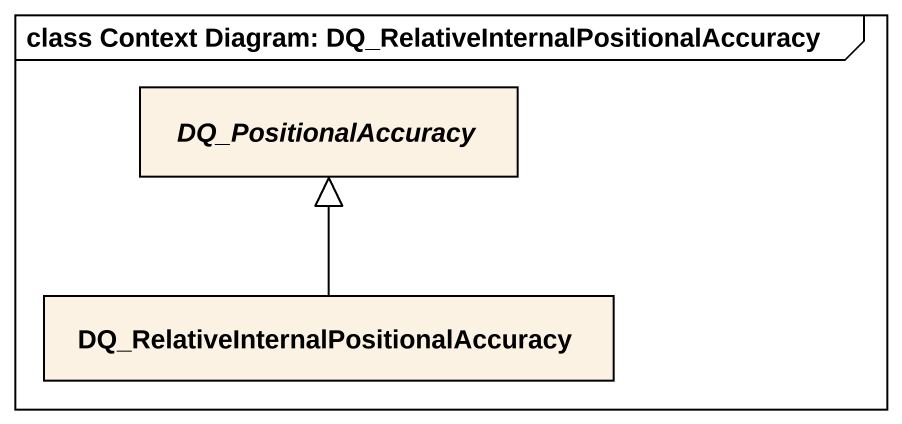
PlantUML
@startuml
mainframe class Context Diagram: DQ_RelativeInternalPositionalAccuracy
hide circle
hide empty members
abstract class DQ_PositionalAccuracy
class "DQ_RelativeInternalPositionalAccuracy" as DQ_RelativeInternalPositiona
DQ_RelativeInternalPositiona -up-|> DQ_PositionalAccuracy
@enduml
